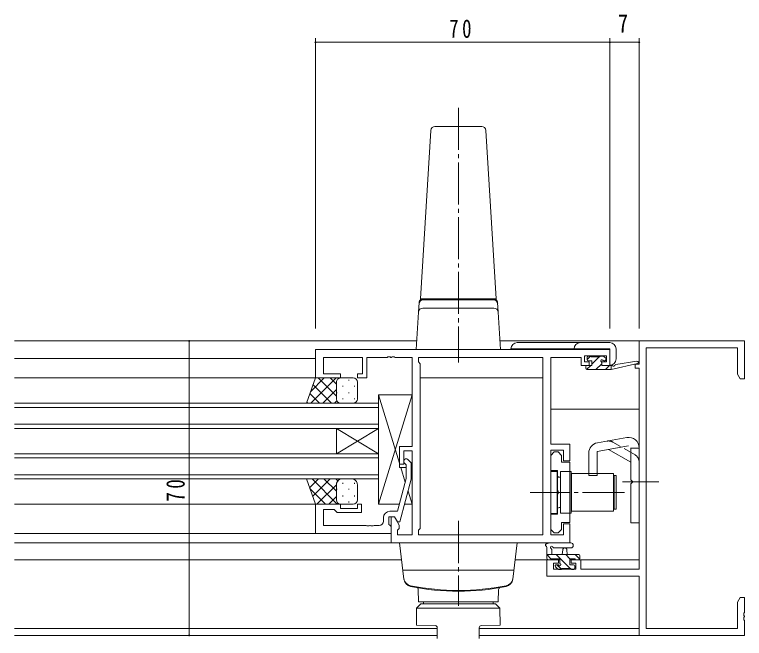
# Model space of a CAD drawing. Units: millimetres on the paper. Extents: x -397 to 397, y -282 to 282.
# Drawn here: x 72.6 to 246.1, y -150.4 to -2.1 of the extents above; entities that cross this region are included whole.
import ezdxf
from ezdxf.enums import TextEntityAlignment as Align

# ---------------------------------------------------------------- set-up
doc = ezdxf.new("R2010")
doc.units = ezdxf.units.MM
doc.linetypes.add('USER2', pattern=[13, 10, -1, 1, -1])
doc.linetypes.add('USER4', pattern=[4, 3, -1])
for name, color, linetype, lineweight in [('0-3_YKK_11', 7, 'Continuous', 18), ('0-4_YKK_12', 2, 'Continuous', 18), ('0-5_YKK_13', 4, 'Continuous', 18), ('0-6_YKK_D', 6, 'Continuous', 18)]:
    doc.layers.add(name, color=color, linetype=linetype, lineweight=lineweight)
doc.styles.add('ＭＳ ゴシック', font='')
doc.styles.get('ＭＳ ゴシック').set_extended_font_data('MS Gothic')

msp = doc.modelspace()

# ---------------------------------------------------------------- linework, layer by layer
at = {"layer": '0-3_YKK_11'}
for p, q in [((246.092, -79.688), (221.092, -79.688)), ((246.092, -88.688), (246.092, -79.688)), ((222.722, -81.318), (244.462, -81.318)), ((222.722, -148.058), (222.722, -81.318)), ((244.462, -81.318), (244.462, -87.596)), ((144.092, -81.688), (144.092, -88.488)), ((214.092, -81.688), (144.092, -81.688)), ((146.022, -83.618), (155.292, -83.618)), ((146.022, -87.488), (146.022, -83.618)), ((155.292, -83.618), (155.292, -87.488)), ((156.292, -88.488), (156.292, -83.618)), ((167.092, -83.618), (167.092, -104.788)), ((198.162, -83.618), (168.592, -83.618)), ((198.162, -125.758), (198.162, -83.618)), ((198.162, -125.758), (198.162, -83.618)), ((200.092, -83.618), (207.292, -83.618)), ((169.022, -85.118), (169.022, -124.258)), ((221.092, -86.188), (221.092, -133.958)), ((154.092, -88.488), (156.292, -88.488)), ((167.092, -104.788), (164.092, -104.788)), ((164.092, -104.788), (164.092, -108.988)), ((165.092, -105.788), (167.092, -105.788)), ((165.092, -108.988), (165.092, -105.788)), ((167.092, -105.788), (167.092, -125.758)), ((200.092, -105.688), (203.092, -105.688)), ((200.092, -125.758), (200.092, -105.688)), ((203.092, -105.688), (203.092, -108.188)), ((204.592, -108.188), (204.592, -104.188)), ((200.092, -110.487), (200.092, -106.887)), ((202.592, -106.887), (202.592, -108.512)), ((164.092, -108.988), (165.092, -108.988)), ((202.592, -108.512), (204.592, -108.512)), ((203.092, -108.188), (204.592, -108.188)), ((204.592, -108.512), (204.592, -122.862)), ((163.612, -120.188), (165.692, -112.426)), ((166.892, -112.584), (164.185, -122.688)), ((201.812, -115.962), (201.812, -115.412)), ((144.092, -125.488), (144.092, -118.488)), ((146.022, -119.788), (146.022, -123.558)), ((161.792, -120.188), (163.612, -120.188)), ((200.092, -124.487), (200.092, -120.887)), ((160.292, -122.558), (160.292, -121.688)), ((162.892, -121.488), (161.592, -121.488)), ((161.592, -121.488), (161.592, -123.288)), ((162.892, -121.488), (162.092, -121.488)), ((162.092, -121.488), (162.092, -127.688)), ((163.585, -122.688), (162.892, -121.488)), ((164.022, -123.445), (162.892, -121.488)), ((164.185, -122.688), (163.585, -122.688)), ((146.022, -123.558), (156.134, -123.558)), ((162.092, -125.488), (144.092, -125.488)), ((168.592, -125.758), (198.162, -125.758)), ((162.092, -127.688), (204.592, -127.688)), ((204.892, -131.688), (204.892, -132.488)), ((207.192, -131.688), (204.892, -131.688)), ((204.892, -132.488), (205.992, -132.488)), ((205.992, -132.488), (205.992, -133.958)), ((205.992, -133.958), (200.722, -133.958)), ((199.092, -135.588), (221.092, -135.588)), ((221.092, -135.588), (221.092, -149.688)), ((244.462, -141.779), (244.462, -148.058)), ((244.462, -148.058), (222.722, -148.058)), ((221.092, -149.688), (246.092, -149.688))]:
    msp.add_line(p, q, dxfattribs=at)
for points in [[(221.092, -79.688), (221.092, -85.188), (220.092, -85.188), (220.092, -86.188), (221.092, -86.188)], [(207.292, -83.618), (207.292, -84.418), (207.292, -85.488), (209.192, -85.488), (209.192, -84.688), (208.092, -84.688), (208.092, -83.188), (213.292, -83.188), (213.292, -84.688), (212.192, -84.688), (212.192, -85.488), (214.092, -85.488), (214.092, -81.688)], [(156.292, -83.618), (161.134, -83.618), (161.317, -83.498), (161.867, -83.498), (162.05, -83.618), (162.134, -83.618), (162.317, -83.498), (162.867, -83.498), (163.05, -83.618), (167.092, -83.618)], [(168.592, -83.618), (168.592, -84.688), (169.022, -85.118)], [(204.592, -104.188), (200.092, -104.188), (200.092, -83.618)], [(144.092, -88.488), (150.092, -88.488), (150.092, -87.488), (146.022, -87.488)], [(155.292, -87.488), (154.092, -87.488), (154.092, -88.488)], [(244.462, -87.596), (245.092, -88.688), (246.092, -88.688)], [(200.092, -106.887), (200.892, -106.087), (201.792, -106.087), (202.592, -106.887)], [(165.692, -112.426), (165.692, -109.136), (165.268, -108.712)], [(166.116, -107.863), (166.892, -108.639), (166.892, -112.584)], [(201.812, -115.412), (201.692, -115.229), (201.692, -110.487), (200.092, -110.487)], [(200.092, -120.887), (201.692, -120.887), (201.692, -116.145), (201.812, -115.962)], [(144.092, -118.488), (150.092, -118.488), (150.092, -119.488), (154.092, -119.488), (154.092, -118.488), (155.092, -118.488), (155.092, -120.488), (149.292, -120.488), (148.792, -119.988), (148.592, -119.788), (146.022, -119.788)], [(204.592, -122.862), (202.592, -122.862), (202.592, -124.487), (201.792, -125.287), (200.892, -125.287), (200.092, -124.487)], [(156.134, -123.558), (156.317, -123.678), (156.867, -123.678), (157.05, -123.558), (157.134, -123.558), (157.317, -123.678), (157.867, -123.678), (158.05, -123.558), (159.292, -123.558)], [(161.592, -123.288), (161.792, -123.488), (162.092, -123.788), (162.092, -125.488)], [(167.092, -125.758), (163.592, -125.758), (163.592, -124.688), (164.022, -124.258), (164.022, -123.445)], [(169.022, -124.258), (168.592, -124.688), (168.592, -125.758)], [(204.592, -127.688), (204.592, -123.188), (203.092, -123.188), (203.092, -125.758), (200.092, -125.758)], [(200.722, -133.958), (200.722, -132.488), (201.892, -132.488), (201.892, -131.688), (199.092, -131.688), (199.092, -135.588)], [(221.092, -133.958), (207.192, -133.958), (207.192, -131.688)], [(246.092, -140.688), (245.092, -140.688), (244.462, -141.779)], [(246.092, -149.688), (246.092, -146.146), (245.972, -145.963), (245.972, -145.413), (246.092, -145.229), (246.092, -145.146), (245.972, -144.963), (245.972, -144.413), (246.092, -144.229), (246.092, -140.688)]]:
    msp.add_lwpolyline(points, dxfattribs=at)
for centre, radius, start, end in [((165.692, -108.288), 0.6, 44.99999, 225.00001), ((161.792, -121.688), 1.5, 90.00001, 179.99999), ((159.292, -122.558), 1, 270.00001, 359.99999)]:
    msp.add_arc(centre, radius, start, end, dxfattribs=at)
at = {"layer": '0-4_YKK_12'}
for p, q in [((72.592, -79.688), (168.214, -79.688)), ((187.969, -79.688), (221.392, -79.688)), ((72.592, -83.888), (144.092, -83.888)), ((198.162, -83.888), (198.162, -125.458)), ((72.592, -88.488), (144.472, -88.488)), ((169.022, -88.488), (198.162, -88.488)), ((72.592, -94.488), (159.092, -94.488)), ((159.092, -94.488), (159.092, -100.488)), ((159.092, -95.488), (72.592, -95.488)), ((200.092, -95.888), (221.092, -95.888)), ((72.592, -99.488), (159.092, -99.488)), ((159.092, -100.488), (72.592, -100.488)), ((149.092, -100.488), (149.092, -106.488)), ((159.092, -100.488), (149.092, -106.488)), ((159.092, -106.488), (149.092, -100.488)), ((159.092, -100.488), (159.092, -106.488)), ((72.592, -106.488), (159.092, -106.488)), ((159.092, -107.488), (72.592, -107.488)), ((159.092, -106.488), (159.092, -112.488)), ((72.592, -111.488), (159.092, -111.488)), ((159.092, -112.488), (72.592, -112.488)), ((72.592, -118.488), (144.092, -118.488)), ((72.592, -125.488), (162.092, -125.488)), ((72.592, -127.688), (162.392, -127.688)), ((72.592, -131.688), (164.581, -131.688)), ((191.599, -131.688), (202.192, -131.688)), ((204.592, -131.688), (221.092, -131.688)), ((220.592, -135.588), (220.592, -135.588)), ((72.592, -148.058), (173.074, -148.058)), ((183.074, -148.058), (221.092, -148.058)), ((72.592, -149.688), (173.074, -149.688)), ((183.074, -149.688), (221.392, -149.688))]:
    msp.add_line(p, q, dxfattribs=at)
at = {"layer": '0-5_YKK_13', "linetype": 'USER2'}
for p, q in [((178.092, -24.26), (178.092, -84.793)), ((217.092, -113.188), (225.722, -113.188)), ((217.592, -115.687), (195.162, -115.687)), ((178.09, -122.488), (178.09, -142.688))]:
    msp.add_line(p, q, dxfattribs=at)
at = {"layer": '0-5_YKK_13'}
for p, q in [((172.533, -28.688), (183.651, -28.688)), ((169.092, -69.688), (171.535, -29.627)), ((184.649, -29.627), (187.092, -69.688)), ((168.634, -72.827), (168.772, -70.561)), ((168.756, -70.827), (168.749, -70.949)), ((169.092, -69.888), (169.092, -69.688)), ((169.754, -69.888), (169.092, -69.888)), ((169.812, -69.888), (169.754, -69.888)), ((178.092, -69.888), (169.812, -69.888)), ((186.372, -69.888), (178.092, -69.888)), ((186.429, -69.888), (186.372, -69.888)), ((187.092, -69.888), (186.429, -69.888)), ((187.092, -69.688), (187.092, -69.888)), ((187.55, -72.827), (187.411, -70.561)), ((187.435, -70.949), (187.428, -70.827)), ((168.634, -72.827), (168.092, -81.688)), ((186.552, -71.888), (169.632, -71.888)), ((188.092, -81.688), (187.55, -72.827)), ((192.094, -80.068), (214.094, -80.068)), ((169.09, -81.688), (168.092, -81.688)), ((187.094, -81.688), (169.09, -81.688)), ((188.092, -81.688), (187.094, -81.688)), ((214.094, -81.568), (190.594, -81.568)), ((214.094, -85.468), (214.094, -81.568)), ((215.594, -81.568), (215.594, -83.968)), ((209.503, -83.288), (208.694, -84.097)), ((208.694, -84.088), (208.694, -83.588)), ((208.994, -83.288), (209.494, -83.288)), ((209.694, -83.488), (211.694, -83.488)), ((211.548, -83.488), (209.794, -85.242)), ((211.894, -83.288), (212.494, -83.288)), ((212.994, -84.388), (212.655, -84.388)), ((212.706, -83.375), (213.206, -83.875)), ((213.281, -84), (212.893, -84.388)), ((215.505, -85.307), (220.544, -84.491)), ((208.394, -86.188), (208.394, -85.788)), ((209.548, -85.488), (208.574, -86.462)), ((208.694, -85.488), (209.794, -85.488)), ((208.694, -86.488), (214.392, -86.488)), ((212.194, -85.087), (210.793, -86.488)), ((214.039, -85.488), (213.039, -86.488)), ((214.392, -86.488), (220.658, -85.08)), ((214.392, -85.488), (214.479, -85.473)), ((214.392, -86.488), (214.392, -85.488)), ((141.949, -94.488), (144.092, -88.488)), ((142.926, -91.752), (146.19, -88.488)), ((143.019, -94.488), (149.019, -88.488)), ((147.942, -94.488), (143.526, -90.072)), ((144.092, -88.488), (150.092, -88.488)), ((149.092, -92.809), (144.771, -88.488)), ((149.092, -89.98), (147.599, -88.488)), ((149.092, -89.488), (149.092, -93.088)), ((149.092, -89.488), (149.092, -93.488)), ((153.092, -88.488), (150.092, -88.488)), ((152.012, -88.908), (152.012, -89.108)), ((154.092, -93.488), (154.092, -89.488)), ((145.847, -94.488), (149.092, -91.243)), ((149.182, -91.938), (149.182, -92.138)), ((150.597, -90.323), (150.597, -90.523)), ((152.012, -91.938), (152.012, -92.138)), ((153.427, -90.323), (153.427, -90.523)), ((145.114, -94.488), (142.782, -92.156)), ((150.597, -93.353), (150.597, -93.553)), ((153.427, -93.353), (153.427, -93.553)), ((159.092, -92.488), (167.092, -92.488)), ((159.092, -92.488), (167.092, -92.488)), ((159.092, -92.488), (164.092, -108.738)), ((159.092, -92.488), (164.092, -108.738)), ((159.092, -118.488), (159.092, -92.488)), ((159.092, -118.488), (167.092, -92.488)), ((159.092, -118.488), (159.092, -92.488)), ((159.092, -118.488), (167.092, -92.488)), ((167.092, -92.488), (167.092, -104.788)), ((167.092, -92.488), (167.092, -104.788)), ((150.092, -94.488), (141.949, -94.488)), ((142.285, -94.488), (142.037, -94.24)), ((148.676, -94.488), (149.208, -93.955)), ((150.092, -94.488), (153.092, -94.488)), ((159.092, -117.888), (159.092, -93.888)), ((159.092, -117.888), (159.092, -93.888)), ((211.158, -103.895), (218.158, -102.661)), ((167.092, -104.788), (164.092, -104.788)), ((167.092, -104.788), (164.092, -104.788)), ((164.092, -104.788), (164.092, -109.788)), ((164.092, -104.788), (164.092, -109.788)), ((211.092, -105.938), (218.505, -104.631)), ((219.092, -108.527), (213.784, -105.463)), ((219.092, -105.123), (219.092, -112.688)), ((219.092, -105.188), (221.092, -105.188)), ((221.092, -122.938), (221.092, -105.123)), ((209.092, -106.357), (209.092, -111.688)), ((211.092, -105.938), (211.092, -111.688)), ((164.092, -109.788), (165.692, -109.788)), ((164.092, -109.788), (165.692, -109.788)), ((164.415, -109.788), (165.475, -113.234)), ((164.415, -109.788), (165.475, -113.234)), ((166.892, -109.788), (167.092, -109.788)), ((166.892, -109.788), (167.092, -109.788)), ((166.892, -109.788), (167.092, -109.788)), ((166.892, -109.788), (167.092, -109.788)), ((167.092, -109.788), (167.092, -118.488)), ((167.092, -109.788), (167.092, -118.488)), ((201.592, -110.688), (200.092, -110.688)), ((200.092, -110.688), (200.092, -120.688)), ((201.592, -110.688), (201.592, -120.688)), ((204.892, -110.738), (202.392, -110.738)), ((202.392, -110.738), (202.392, -120.638)), ((204.892, -120.638), (204.892, -110.738)), ((150.092, -112.488), (141.949, -112.488)), ((141.949, -112.488), (144.092, -118.488)), ((141.96, -112.517), (141.989, -112.488)), ((142.704, -114.602), (144.818, -112.488)), ((149.315, -118.488), (143.315, -112.488)), ((143.448, -116.686), (147.646, -112.488)), ((149.092, -115.436), (146.143, -112.488)), ((149.438, -112.954), (148.972, -112.488)), ((150.092, -112.488), (153.092, -112.488)), ((202.392, -112.088), (202.092, -112.088)), ((202.392, -119.288), (202.392, -112.088)), ((204.992, -112.688), (204.892, -112.688)), ((204.892, -118.688), (204.892, -112.688)), ((204.992, -111.188), (204.992, -120.188)), ((214.992, -111.188), (204.992, -111.188)), ((209.092, -111.688), (211.092, -111.688)), ((214.992, -111.188), (214.992, -120.188)), ((215.092, -111.688), (215.592, -111.688)), ((215.092, -119.688), (215.092, -111.688)), ((215.592, -119.688), (215.592, -111.688)), ((219.492, -113.088), (219.092, -112.688)), ((144.475, -118.488), (149.092, -113.871)), ((149.092, -117.488), (149.092, -113.988)), ((150.597, -113.623), (150.597, -113.423)), ((153.427, -113.623), (153.427, -113.423)), ((154.092, -113.988), (154.092, -117.488)), ((219.492, -113.288), (219.092, -113.688)), ((219.092, -113.688), (219.092, -122.938)), ((219.492, -113.088), (219.492, -113.288)), ((146.486, -118.488), (142.762, -114.763)), ((149.182, -115.038), (149.182, -114.838)), ((152.012, -115.038), (152.012, -114.838)), ((166.139, -115.392), (167.092, -118.488)), ((166.139, -115.392), (167.092, -118.488)), ((147.303, -118.488), (149.092, -116.699)), ((149.182, -117.902), (149.182, -117.868)), ((150.597, -116.653), (150.597, -116.453)), ((152.012, -118.068), (152.012, -117.868)), ((153.427, -116.653), (153.427, -116.453)), ((144.092, -118.488), (150.092, -118.488)), ((153.092, -118.488), (150.092, -118.488)), ((164.068, -118.488), (159.092, -118.488)), ((164.068, -118.488), (159.092, -118.488)), ((167.092, -118.488), (165.31, -118.488)), ((167.092, -118.488), (165.31, -118.488)), ((202.392, -119.288), (202.092, -119.288)), ((204.992, -118.688), (204.892, -118.688)), ((215.592, -119.688), (215.092, -119.688)), ((200.092, -120.688), (201.592, -120.688)), ((202.392, -120.638), (204.892, -120.638)), ((204.992, -120.188), (214.992, -120.188)), ((219.092, -122.938), (221.092, -122.938)), ((165.153, -136.346), (164.09, -127.688)), ((164.09, -127.688), (192.09, -127.688)), ((191.027, -136.346), (192.09, -127.688)), ((204.82, -127.688), (199.657, -127.688)), ((199.092, -131.388), (199.092, -128.707)), ((200.292, -129.307), (200.292, -130.488)), ((204.82, -128.888), (200.859, -128.89)), ((202.792, -130.488), (202.894, -129.343)), ((203.992, -130.488), (203.89, -129.343)), ((199.092, -130.488), (206.692, -130.488)), ((200.185, -131.538), (199.135, -130.488)), ((199.992, -131.688), (199.392, -131.688)), ((204.68, -133.788), (201.38, -130.488)), ((204.625, -131.488), (203.625, -130.488)), ((205.892, -131.488), (204.592, -131.488)), ((206.94, -131.557), (205.87, -130.488)), ((206.692, -131.688), (206.092, -131.688)), ((206.992, -130.788), (206.992, -131.388)), ((201.68, -133.9), (201.18, -133.4)), ((201.392, -132.888), (201.731, -132.888)), ((202.602, -133.955), (201.535, -132.888)), ((205.792, -133.188), (205.792, -133.688)), ((164.888, -134.188), (191.292, -134.188)), ((202.492, -133.988), (201.892, -133.988)), ((204.792, -133.788), (202.692, -133.788)), ((205.492, -133.988), (204.992, -133.988)), ((168.59, -141.688), (168.539, -138.806)), ((187.59, -141.688), (187.64, -138.806)), ((168.177, -143.188), (169.195, -142.188)), ((168.59, -141.688), (187.59, -141.688)), ((186.952, -142.188), (169.195, -142.188)), ((169.84, -141.688), (169.84, -142.188)), ((169.84, -141.688), (186.34, -141.688)), ((186.34, -141.688), (186.34, -142.188)), ((187.97, -143.188), (186.952, -142.188)), ((168.177, -143.188), (187.97, -143.188)), ((188.041, -147.288), (187.97, -143.188)), ((183.565, -147.366), (188.041, -147.288)), ((173.074, -147.865), (173.074, -150.406)), ((183.074, -147.865), (183.074, -150.406))]:
    msp.add_line(p, q, dxfattribs=at)
at = {"layer": '0-5_YKK_13', "linetype": 'USER4'}
for p, q in [((220.092, -106.795), (214.784, -103.731)), ((215.092, -112.688), (214.992, -112.688)), ((215.092, -118.688), (214.992, -118.688))]:
    msp.add_line(p, q, dxfattribs=at)
at = {"layer": '0-5_YKK_13'}
for points in [[(187.092, -69.688), (169.092, -69.688), (187.092, -69.688)], [(209.794, -85.488), (209.794, -84.388), (208.994, -84.388)], [(212.194, -84.849), (212.194, -85.488), (214.392, -85.488)], [(202.192, -132.427), (202.192, -131.488), (200.192, -131.488)], [(204.592, -131.488), (204.592, -132.888), (205.492, -132.888)], [(172.582, -147.366), (168.106, -147.288), (168.177, -143.188)]]:
    msp.add_lwpolyline(points, dxfattribs=at)
for centre, radius, start, end in [((172.533, -29.688), 1, 90, 176.51068), ((183.651, -29.688), 1, 3.48932, 90), ((169.754, -70.888), 1, 90, 176.5), ((169.77, -70.622), 1, 131.72569, 176.50005), ((186.429, -70.888), 1, 3.5, 90), ((186.413, -70.622), 1, 3.49987, 48.03443), ((169.632, -72.888), 1, 90, 176.5), ((186.552, -72.888), 1, 3.5, 90), ((192.094, -81.568), 1.5, 90, 180), ((207.094, -81.568), 1.5, 90, 180), ((214.094, -81.568), 1.5, 0, 90), ((208.994, -83.588), 0.3, 90, 180), ((208.994, -84.088), 0.3, 180, 270), ((209.494, -83.488), 0.2, 0, 90), ((211.894, -83.488), 0.2, 90, 180), ((212.194, -84.388), 0.25, 33.05573, 236.94427), ((211.894, -84.849), 0.3, 0, 56.94427), ((212.655, -84.088), 0.3, 213.05573, 270), ((212.494, -83.588), 0.3, 45, 90), ((212.994, -84.088), 0.3, 270, 45), ((214.094, -83.968), 1.5, 270, 0), ((220.592, -84.788), 0.3, 282.65862, 99.19754), ((208.694, -85.788), 0.3, 90, 180), ((208.694, -86.188), 0.3, 180, 270), ((214.527, -85.77), 0.3, 39.19754, 99.19754), ((214.992, -85.39), 0.3, 219.19754, 339.19754), ((215.553, -85.603), 0.3, 99.19754, 159.19754), ((150.092, -89.488), 1, 90.0001, 180.0001), ((153.092, -89.488), 1, 0.0001, 90.0001), ((150.092, -93.488), 1, 180.0001, 270.0001), ((153.092, -93.488), 1, 270.0001, 0.0001), ((211.592, -106.357), 2.5, 100, 180), ((218.592, -105.123), 2.5, 0, 100), ((150.624, -113.926), 1.534, 110.30864, 182.31157), ((152.56, -113.926), 1.534, 357.6883, 69.69119), ((202.092, -111.588), 0.5, 180, 270), ((150.092, -117.488), 1, 179.9999, 269.9999), ((153.092, -117.488), 1, 269.9999, 359.9999), ((202.092, -119.788), 0.5, 90, 180), ((199.092, -128.188), 0.3, 79.47122, 240), ((199.201, -127.598), 0.3, 259.47122, 319.47122), ((199.657, -127.988), 0.3, 90, 139.47122), ((204.819, -128.288), 0.6, 270.04023, 90.04023), ((198.792, -128.707), 0.3, 0, 60), ((200.292, -128.788), 0.3, 19.18976, 240), ((199.992, -129.307), 0.3, 0, 60), ((200.858, -128.59), 0.3, 199.18976, 270.04023), ((203.392, -129.388), 0.5, 5.09207, 174.90793), ((199.392, -131.388), 0.3, 180, 270), ((199.992, -131.488), 0.2, 270, 0), ((206.092, -131.488), 0.2, 180, 270), ((206.692, -130.788), 0.3, 0, 90), ((206.692, -131.388), 0.3, 270, 0), ((201.392, -133.188), 0.3, 90, 225), ((201.731, -133.188), 0.3, 33.05573, 90), ((202.192, -132.888), 0.25, 213.05573, 56.94427), ((202.492, -132.427), 0.3, 180, 236.94427), ((205.492, -133.188), 0.3, 0, 90), ((201.892, -133.688), 0.3, 225, 270), ((202.492, -133.788), 0.2, 270, 0), ((204.992, -133.788), 0.2, 180, 270), ((205.492, -133.688), 0.3, 270, 0), ((167.116, -135.924), 2, 187, 258.65826), ((167.138, -136.102), 2, 187, 258.68116), ((189.042, -136.102), 2, 281.31884, 353), ((189.063, -135.924), 2, 281.34174, 353), ((178.09, -81.214), 57.8, 258.65826, 281.34116), ((178.09, -81.388), 57.8, 258.68116, 281.31884), ((168.04, -138.815), 0.5, 1, 80.07331), ((188.14, -138.815), 0.5, 99.92669, 179), ((172.574, -147.866), 0.5, 0, 89), ((183.574, -147.866), 0.5, 91, 180)]:
    msp.add_arc(centre, radius, start, end, dxfattribs=at)
at = {"layer": '0-5_YKK_13', "linetype": 'USER4'}
for centre, start, end in [((213.784, -105.463), 60, 100), ((219.092, -108.527), 0, 60)]:
    msp.add_arc(centre, 2, start, end, dxfattribs=at)
at = {"layer": '0-6_YKK_D'}
for p, q in [((144.092, -76.688), (144.092, -7.688)), ((214.092, -76.688), (214.092, -7.688)), ((214.092, -76.688), (214.092, -7.688)), ((221.092, -76.688), (221.092, -7.688)), ((144.092, -8.688), (214.092, -8.688)), ((214.092, -8.688), (221.092, -8.688)), ((127.257, -79.688), (113.092, -79.688)), ((114.092, -79.688), (114.092, -149.688)), ((127.257, -149.688), (113.092, -149.688))]:
    msp.add_line(p, q, dxfattribs=at)
for centre, start, end in [((144.092, -8.688), 0, 180), ((214.092, -8.688), 0, 180), ((214.092, -8.688), 0, 180), ((221.092, -8.688), 0, 180), ((144.092, -8.688), 180, 0), ((214.092, -8.688), 180, 0), ((214.092, -8.688), 180, 0), ((221.092, -8.688), 180, 0), ((114.092, -79.688), 90, 270), ((114.092, -79.688), 270, 90), ((114.092, -149.688), 90, 270), ((114.092, -149.688), 270, 90)]:
    msp.add_arc(centre, 0.106, start, end, dxfattribs=at)

# ---------------------------------------------------------------- texts
at = {"layer": '0-6_YKK_D', "color": 7, "style": 'ＭＳ ゴシック', "width": 0.8}
msp.add_text('7', height=4.399, dxfattribs=at).set_placement((216.045, -7.688), align=Align.BOTTOM_LEFT)
at = {"layer": '0-6_YKK_D', "color": 7, "insert": (175.9, -7.688), "char_height": 4.399, "attachment_point": 7, "style": 'ＭＳ ゴシック'}
msp.add_mtext('\\T1.37;\\W0.75;70', dxfattribs=at)
at = {"layer": '0-6_YKK_D', "color": 7, "insert": (113.092, -117.88), "char_height": 4.399, "attachment_point": 7, "rotation": 90, "style": 'ＭＳ ゴシック'}
msp.add_mtext('\\T1.37;\\W0.75;70', dxfattribs=at)

doc.saveas('drawing.dxf')
